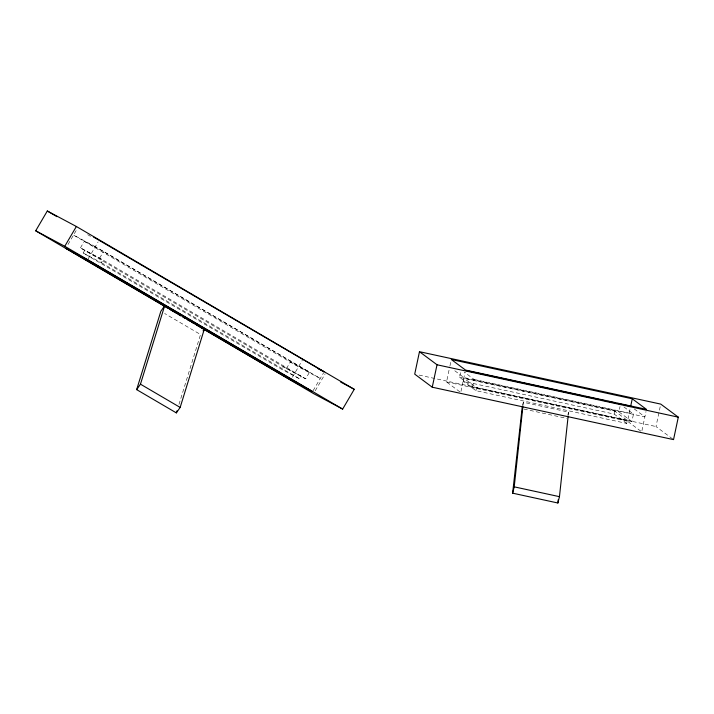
<?xml version="1.0" encoding="UTF-8"?>
<svg xmlns="http://www.w3.org/2000/svg" width="714" height="714" viewBox="0 0 714 714"><rect width="100%" height="100%" fill="white"/><g stroke="black" fill="none" stroke-linecap="round" stroke-linejoin="round"><path stroke-width="0.54" stroke-dasharray="3.57 2.68" d="M522.987 405.561L523.344 402.268L568.585 412.094L568.228 415.387M459.852 391.852L446.536 381.936L449.713 366.969M449.945 365.907L450.846 361.632M623.947 406.962L633.488 414.066L631.899 421.546L472.525 386.934L459.513 377.242L460.878 370.834M460.967 391.442L465.055 372.208M463.404 381.347L464.038 378.349L614.843 411.103L627.374 420.439L626.74 423.429L475.935 390.674L463.404 381.347L614.21 414.093L626.74 423.429M472.525 386.934L474.114 379.446L464.573 372.342M475.935 390.674L476.577 387.684L464.038 378.349M614.21 414.093L614.843 411.103M631.899 421.546L618.895 411.862L620.029 406.516M640.815 431.158L627.499 421.242L630.676 406.275M641.931 430.747L646.018 411.514M672.659 438.958L655.987 426.544L660.298 406.239M522.559 405.427L523.344 402.268M567.791 415.253L568.585 412.094M178.973 404.419L200.545 334.518L164.631 313.473M68.008 244.465L77.398 228.453M80.432 247.874L84.306 241.287L103.503 251.515L309.51 372.217L305.646 378.813L286.448 368.585L80.432 247.874L99.639 258.102L305.646 378.813M83.163 252.997L84.716 250.355L102.878 260.03L101.334 262.672L83.163 252.997L281.655 369.299L299.818 378.973L301.362 376.332L283.199 366.657L281.655 369.299M88.152 258.896L98.095 241.948M99.639 258.102L103.503 251.515M286.448 368.585L290.312 361.989L309.51 372.217M292.401 377.206L302.352 360.258M313.098 390.71L323.594 372.806M315.231 390.781L325.182 373.824M474.114 379.446L633.488 414.066M459.513 377.242L618.895 411.862M419.056 375.082L655.987 426.544M476.577 387.684L627.374 420.439M446.536 381.936L627.499 421.242M523.915 409.06L567.005 418.422M87.688 234.674L90.571 236.361M101.334 262.672L299.818 378.973M634.228 408.926L644.876 416.851L463.921 377.554L454.149 370.28M95.328 246.651L73.533 235.04L298.479 366.853L320.283 378.465L95.328 246.651"/><path stroke-width="1.07" d="M568.112 416.485L559.455 496.667L557.875 502.995L512.634 493.169L522.291 406.48M512.634 493.169L514.214 486.841L522.871 406.659M557.875 502.995L558.232 499.702M419.475 351.699L414.709 374.136L432.247 387.202L673.534 439.61L678.3 417.172L660.753 404.106L419.475 351.699L437.022 364.765L678.3 417.172M432.247 387.202L437.022 364.765M632.265 398.796L646.465 409.372L465.51 370.066L451.302 359.49L632.265 398.796L630.676 406.275L624.134 404.856M136.66 389.63L160.855 311.259L164.657 305.788L204.356 329.047L180.16 407.426L176.358 412.888L136.66 389.63L140.462 384.168L164.657 305.788M176.358 412.888L177.01 410.773M167.424 307.975L35.7 230.792L47.302 211.005L76.371 226.49L354.242 389.308L342.649 409.086L313.58 393.61L196.27 324.87M35.7 230.792L64.769 246.268L76.371 226.49M203.079 330.868L204.356 329.047M466.064 370.521L582.713 395.859M584.891 396.332L599.064 399.412M601.242 399.885L605.606 400.831M607.784 401.304L615.414 402.964M617.592 403.437L621.956 404.383M514.214 486.841L559.455 496.667M93.516 237.03L324.147 371.869L317.516 368.335M340.685 382.088L354.242 389.308M47.302 211.005L56.915 216.645M64.769 246.268L342.649 409.086M181.16 315.82L65.795 248.231L87.599 259.842L312.545 391.647L290.75 380.035L183.079 316.954M169.352 309.1L176.081 313.044M178 314.169L180.892 315.856M182.811 316.989L184.739 318.114M187.621 319.801L189.54 320.934M191.468 322.059L194.351 323.745M140.462 384.168L180.16 407.426"/></g></svg>
